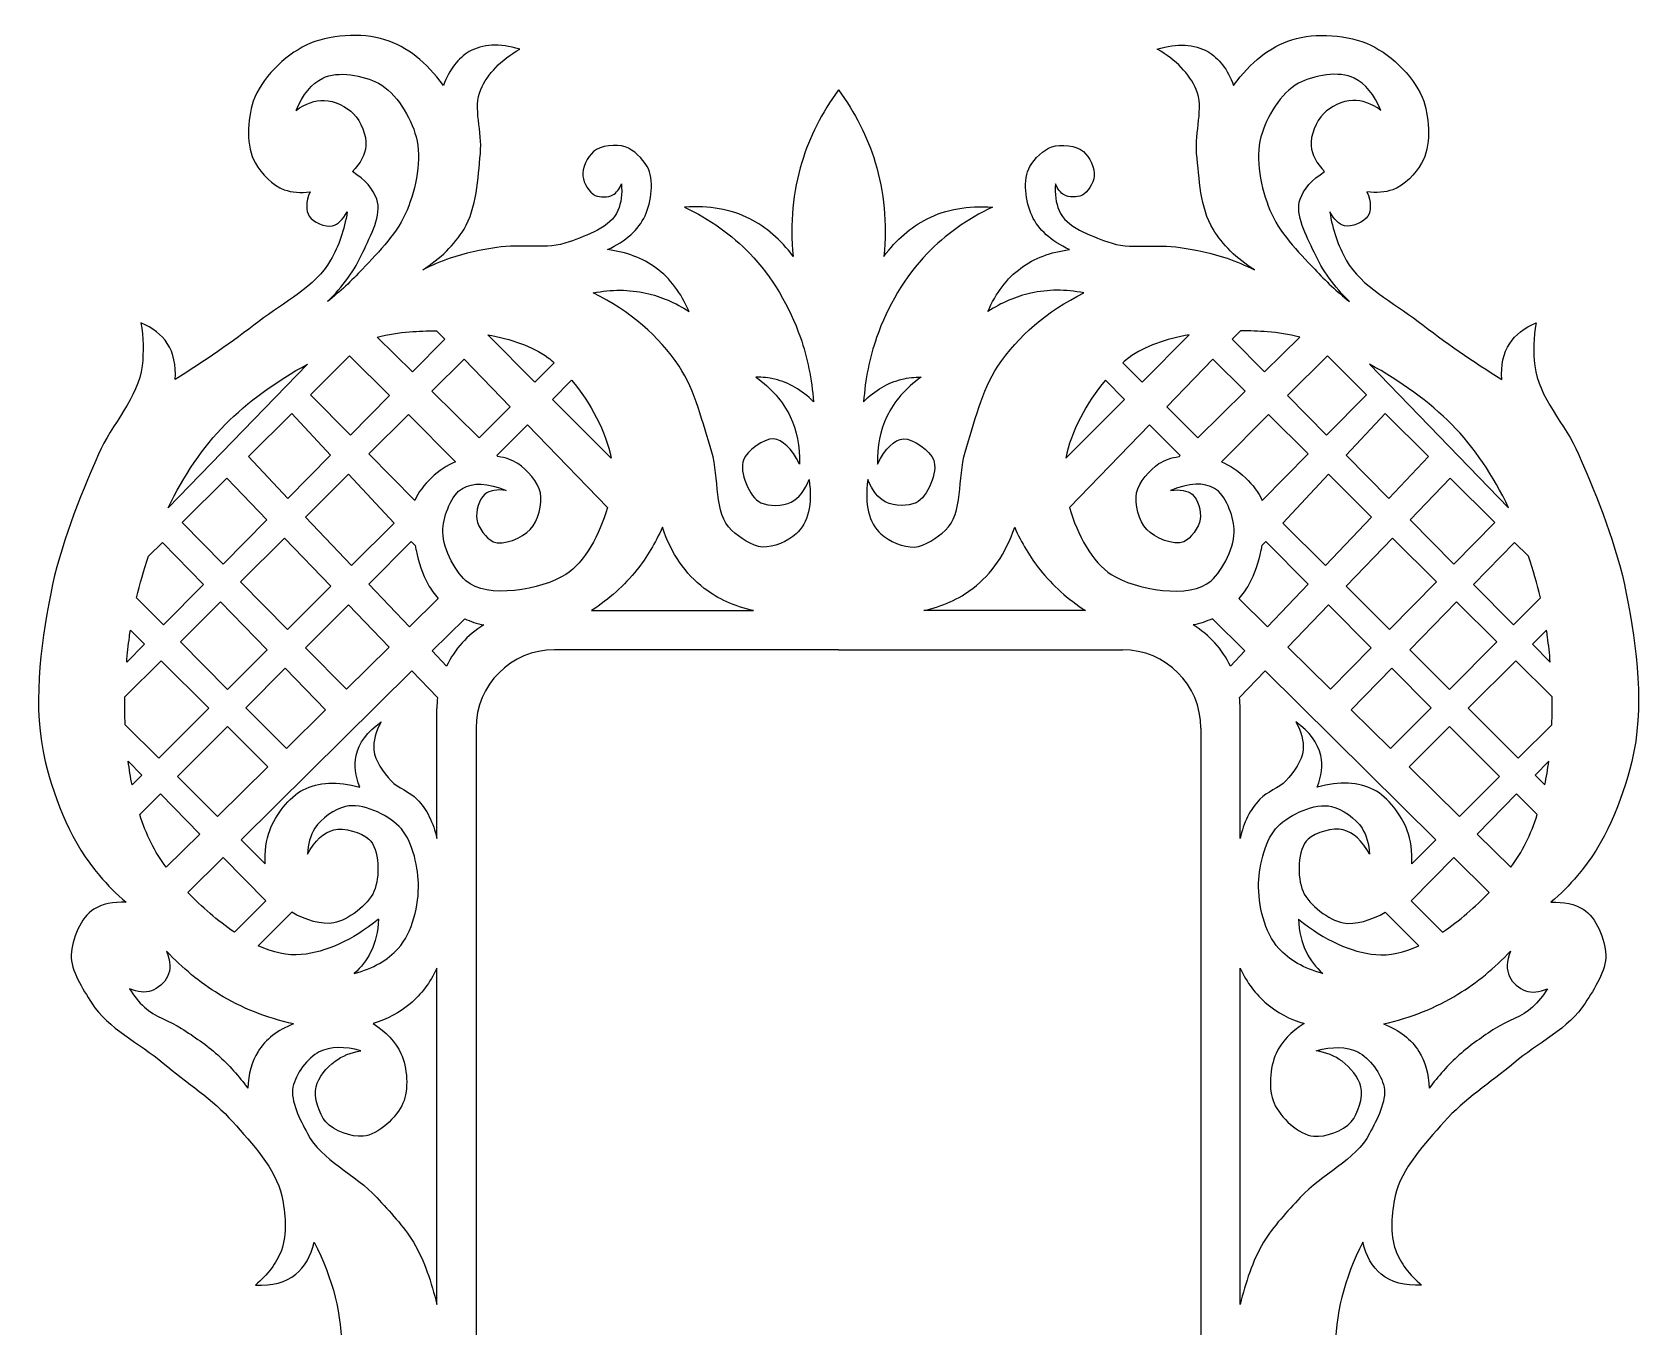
# Model space of a CAD drawing. Header units: millimetres. Extents: x -113 to 268, y -103 to 139.
# Drawn here: x 103.2 to 267.9, y 0.2 to 132.4 of the extents above; entities that cross this region are included whole.
import ezdxf

# ---------------------------------------------------------------- set-up
doc = ezdxf.new("R2010")
doc.units = ezdxf.units.MM
doc.linetypes.add('K5LT32769', pattern=[0])

msp = doc.modelspace()

# ---------------------------------------------------------------- linework, layer by layer
at = {"color": 30, "linetype": 'K5LT32769', "true_color": 0xff8000}
for p, q in [((142.07, 97.67), (138.46, 101.24)), ((142.07, 97.67), (145.36, 101.01)), ((145.36, 101.01), (144.51, 101.88)), ((154.56, 96.64), (149.74, 101.46)), ((216.54, 96.64), (221.37, 101.46)), ((225.75, 101.01), (226.59, 101.88)), ((229.04, 97.67), (225.75, 101.01)), ((229.04, 97.67), (232.64, 101.24)), ((131.65, 95.35), (135.64, 99.32)), ((139.7, 95.26), (135.64, 99.32)), ((144.04, 95.71), (147.32, 98.97)), ((152.03, 94.1), (147.32, 98.97)), ((219.08, 94.1), (223.78, 98.97)), ((227.06, 95.71), (223.78, 98.97)), ((231.41, 95.26), (235.47, 99.32)), ((239.45, 95.35), (235.47, 99.32)), ((117.13, 83.81), (131.35, 98.46)), ((154.56, 96.64), (156.54, 98.61)), ((216.54, 96.64), (214.57, 98.61)), ((253.97, 83.81), (239.76, 98.46)), ((148.86, 90.93), (144.04, 95.71)), ((156.35, 94.85), (158.31, 96.82)), ((214.75, 94.85), (212.8, 96.82)), ((222.25, 90.93), (227.06, 95.71)), ((135.72, 91.22), (131.65, 95.35)), ((135.72, 91.22), (139.7, 95.26)), ((148.86, 90.93), (152.03, 94.1)), ((162.34, 88.86), (156.35, 94.85)), ((208.76, 88.86), (214.75, 94.85)), ((222.25, 90.93), (219.08, 94.1)), ((235.39, 91.22), (231.41, 95.26)), ((235.39, 91.22), (239.45, 95.35)), ((125.31, 89.03), (129.73, 93.43)), ((133.7, 89.17), (129.73, 93.43)), ((137.61, 89.3), (141.64, 93.32)), ((146.44, 88.51), (141.64, 93.32)), ((150.67, 89.14), (153.79, 92.28)), ((161.96, 83.82), (153.79, 92.28)), ((209.14, 83.82), (217.31, 92.28)), ((220.43, 89.14), (217.31, 92.28)), ((224.66, 88.51), (229.47, 93.32)), ((233.49, 89.3), (229.47, 93.32)), ((237.4, 89.17), (241.38, 93.43)), ((245.79, 89.03), (241.38, 93.43)), ((129.35, 84.76), (125.31, 89.03)), ((129.35, 84.76), (133.7, 89.17)), ((142.3, 84.55), (137.61, 89.3)), ((150.78, 89.03), (150.67, 89.14)), ((220.32, 89.03), (220.43, 89.14)), ((228.8, 84.55), (233.49, 89.3)), ((241.75, 84.76), (237.4, 89.17)), ((241.75, 84.76), (245.79, 89.03)), ((118.55, 82.29), (123.1, 86.82)), ((127.19, 82.56), (123.1, 86.82)), ((131.14, 82.86), (135.52, 87.23)), ((140.18, 82.25), (135.52, 87.23)), ((230.93, 82.25), (235.58, 87.23)), ((239.97, 82.86), (235.58, 87.23)), ((243.91, 82.56), (248.01, 86.82)), ((252.56, 82.29), (248.01, 86.82)), ((122.74, 78.04), (127.19, 82.56)), ((135.83, 77.9), (131.14, 82.86)), ((235.28, 77.9), (239.97, 82.86)), ((248.37, 78.04), (243.91, 82.56)), ((122.74, 78.04), (118.55, 82.29)), ((124.51, 76.25), (128.98, 80.71)), ((133.71, 75.79), (128.98, 80.71)), ((135.83, 77.9), (140.18, 82.25)), ((235.28, 77.9), (230.93, 82.25)), ((237.39, 75.79), (242.13, 80.71)), ((246.6, 76.25), (242.13, 80.71)), ((248.37, 78.04), (252.56, 82.29)), ((115.12, 78.87), (116.53, 80.27)), ((120.71, 75.98), (116.53, 80.27)), ((137.61, 76.01), (141.94, 80.36)), ((142.33, 79.95), (141.94, 80.36)), ((228.78, 79.95), (229.17, 80.36)), ((233.49, 76.01), (229.17, 80.36)), ((250.39, 75.98), (254.58, 80.27)), ((255.99, 78.87), (254.58, 80.27)), ((116.65, 71.85), (120.71, 75.98)), ((129.31, 71.38), (124.51, 76.25)), ((129.31, 71.38), (133.71, 75.79)), ((141.74, 71.64), (137.61, 76.01)), ((229.36, 71.64), (233.49, 76.01)), ((241.8, 71.38), (237.39, 75.79)), ((241.8, 71.38), (246.6, 76.25)), ((254.46, 71.85), (250.39, 75.98)), ((116.65, 71.85), (113.9, 74.62)), ((118.36, 70.13), (122.45, 74.2)), ((127.23, 69.3), (122.45, 74.2)), ((141.74, 71.64), (144.68, 74.54)), ((229.36, 71.64), (226.43, 74.54)), ((243.88, 69.3), (248.66, 74.2)), ((252.75, 70.13), (248.66, 74.2)), ((254.46, 71.85), (257.21, 74.62)), ((131.15, 69.51), (135.52, 73.91)), ((139.67, 69.59), (135.52, 73.91)), ((144.06, 69.19), (147.39, 72.48)), ((160.34, 73.31), (176.86, 73.31)), ((210.77, 73.31), (194.25, 73.31)), ((227.05, 69.19), (223.72, 72.48)), ((231.43, 69.59), (235.59, 73.91)), ((239.95, 69.51), (235.59, 73.91)), ((114.7, 69.88), (113.26, 71.31)), ((256.41, 69.88), (257.85, 71.31)), ((112.88, 68.03), (114.7, 69.88)), ((123.19, 65.27), (118.36, 70.13)), ((123.19, 65.27), (127.23, 69.3)), ((135.32, 65.29), (131.15, 69.51)), ((135.32, 65.29), (139.67, 69.59)), ((145.53, 67.63), (144.06, 69.19)), ((185.55, 69.31), (156.55, 69.31)), ((185.55, 69.31), (214.55, 69.31)), ((225.57, 67.63), (227.05, 69.19)), ((235.78, 65.29), (231.43, 69.59)), ((235.78, 65.29), (239.95, 69.51)), ((247.92, 65.27), (243.88, 69.3)), ((247.92, 65.27), (252.75, 70.13)), ((258.22, 68.03), (256.41, 69.88)), ((112.7, 64.5), (116.4, 68.19)), ((121.27, 63.35), (116.4, 68.19)), ((249.83, 63.35), (254.71, 68.19)), ((258.4, 64.5), (254.71, 68.19)), ((124.56, 49.9), (142.01, 67.16)), ((125.06, 63.39), (129.07, 67.42)), ((133.19, 63.19), (129.07, 67.42)), ((144.62, 64.45), (142.01, 67.16)), ((226.49, 64.45), (229.1, 67.16)), ((246.55, 49.9), (229.1, 67.16)), ((237.91, 63.19), (242.04, 67.42)), ((246.05, 63.39), (242.04, 67.42)), ((116.17, 58.24), (121.27, 63.35)), ((129.19, 59.23), (125.06, 63.39)), ((129.19, 59.23), (133.19, 63.19)), ((144.55, 50.04), (144.55, 63.31)), ((226.55, 50.04), (226.55, 63.31)), ((241.92, 59.23), (237.91, 63.19)), ((241.92, 59.23), (246.05, 63.39)), ((254.94, 58.24), (249.83, 63.35)), ((116.17, 58.24), (112.73, 61.66)), ((118.07, 56.36), (123.16, 61.47)), ((127.3, 57.36), (123.16, 61.47)), ((148.55, 61.31), (148.55, -34.69)), ((222.55, 61.31), (222.55, -34.69)), ((243.81, 57.36), (247.95, 61.47)), ((253.04, 56.36), (247.95, 61.47)), ((254.94, 58.24), (258.38, 61.66)), ((114.44, 56.51), (113.04, 57.93)), ((256.67, 56.51), (258.07, 57.93)), ((113.43, 55.51), (114.44, 56.51)), ((122.16, 52.29), (118.07, 56.36)), ((122.16, 52.29), (127.3, 57.36)), ((248.94, 52.29), (243.81, 57.36)), ((248.94, 52.29), (253.04, 56.36)), ((257.67, 55.51), (256.67, 56.51)), ((114.21, 52.48), (116.32, 54.6)), ((120.35, 50.5), (116.32, 54.6)), ((250.75, 50.5), (254.79, 54.6)), ((256.89, 52.48), (254.79, 54.6)), ((116.92, 47.11), (120.35, 50.5)), ((127.03, 47.46), (124.56, 49.9)), ((244.08, 47.46), (246.55, 49.9)), ((254.19, 47.11), (250.75, 50.5)), ((119.14, 44.54), (122.73, 48.09)), ((127.08, 43.67), (122.73, 48.09)), ((244.03, 43.67), (248.38, 48.09)), ((251.97, 44.54), (248.38, 48.09)), ((123.88, 40.48), (127.08, 43.67)), ((247.22, 40.48), (244.03, 43.67)), ((126.32, 39.1), (129.74, 42.52)), ((244.79, 39.1), (241.36, 42.52)), ((144.55, 2.48), (144.55, 36.8)), ((226.55, 2.48), (226.55, 36.8))]:
    msp.add_line(p, q, dxfattribs=at)
for centre, radius, start, end in [((154.55, 63.31), 10, 121.461, 154.4282), ((216.55, 63.31), 10, 25.5718, 58.539), ((156.55, 61.31), 8, 90, 180), ((214.55, 61.31), 8, 0, 90), ((154.55, 63.31), 10, 173.4339, 180), ((216.55, 63.31), 10, 0, 6.5661)]:
    msp.add_arc(centre, radius, start, end, dxfattribs=at)
for points, knots in [([(145.22, 126.93), (143.49, 129.32), (141.5, 130.87), (139.25, 131.59), (136.86, 132.35), (133.47, 132.11), (131.21, 131.03), (129.01, 129.97), (126.57, 127.6), (125.81, 125.3), (125.21, 123.45), (125.04, 120.67), (126.02, 118.98), (126.64, 117.91), (127.77, 116.7), (128.96, 116.28), (129.75, 116), (130.63, 115.93), (131.6, 116.07)], [0, 0, 0, 0, 1, 1, 1, 2, 2, 2, 3, 3, 3, 4, 4, 4, 5, 5, 5, 6, 6, 6, 6]), ([(225.89, 126.93), (227.62, 129.32), (229.61, 130.87), (231.85, 131.59), (234.24, 132.35), (237.64, 132.11), (239.89, 131.03), (242.1, 129.97), (244.54, 127.6), (245.3, 125.3), (245.9, 123.45), (246.07, 120.67), (245.09, 118.98), (244.47, 117.91), (243.34, 116.7), (242.15, 116.28), (241.36, 116), (240.48, 115.93), (239.51, 116.07)], [0, 0, 0, 0, 1, 1, 1, 2, 2, 2, 3, 3, 3, 4, 4, 4, 5, 5, 5, 6, 6, 6, 6]), ([(143.1, 108.09), (144.93, 109.25), (146.33, 110.64), (147.32, 112.26), (148.63, 114.42), (148.73, 117.38), (148.99, 119.99), (149.21, 122.14), (148.22, 124.66), (149.03, 126.5), (149.74, 128.13), (151.07, 129.51), (153.01, 130.63)], [0, 0, 0, 0, 1, 1, 1, 2, 2, 2, 3, 3, 3, 4, 4, 4, 4]), ([(153.01, 130.63), (150.93, 131.24), (149.21, 131.15), (147.86, 130.37), (146.72, 129.72), (145.84, 128.57), (145.22, 126.93)], [0, 0, 0, 0, 1, 1, 1, 2, 2, 2, 2]), ([(218.09, 130.63), (220.18, 131.24), (221.89, 131.15), (223.25, 130.37), (224.39, 129.72), (225.27, 128.57), (225.89, 126.93)], [0, 0, 0, 0, 1, 1, 1, 2, 2, 2, 2]), ([(228.01, 108.09), (226.18, 109.25), (224.77, 110.64), (223.79, 112.26), (222.48, 114.42), (222.38, 117.38), (222.12, 119.99), (221.9, 122.14), (222.89, 124.66), (222.08, 126.5), (221.37, 128.13), (220.04, 129.51), (218.09, 130.63)], [0, 0, 0, 0, 1, 1, 1, 2, 2, 2, 3, 3, 3, 4, 4, 4, 4]), ([(130.17, 124.38), (130.87, 126), (131.78, 127.1), (132.9, 127.67), (134.41, 128.44), (137.07, 127.96), (138.6, 127.14), (140.38, 126.19), (141.88, 123.68), (142.43, 121.68), (143.05, 119.42), (142.42, 116.45), (141.51, 114.2), (140.6, 111.94), (138.67, 109.98), (136.94, 108.15), (135.84, 106.97), (134.65, 105.88), (133.38, 104.85)], [0, 0, 0, 0, 1, 1, 1, 2, 2, 2, 3, 3, 3, 4, 4, 4, 5, 5, 5, 6, 6, 6, 6]), ([(240.93, 124.38), (240.24, 126), (239.33, 127.1), (238.2, 127.67), (236.69, 128.44), (234.03, 127.96), (232.51, 127.14), (230.73, 126.19), (229.23, 123.68), (228.68, 121.68), (228.06, 119.42), (228.69, 116.45), (229.6, 114.2), (230.51, 111.94), (232.44, 109.98), (234.17, 108.15), (235.27, 106.97), (236.46, 105.88), (237.73, 104.85)], [0, 0, 0, 0, 1, 1, 1, 2, 2, 2, 3, 3, 3, 4, 4, 4, 5, 5, 5, 6, 6, 6, 6]), ([(130.17, 124.38), (131.15, 125.08), (132.11, 125.42), (133.05, 125.39), (134.07, 125.36), (135.34, 124.75), (136.05, 124.02), (136.8, 123.25), (137.39, 121.82), (137.3, 120.76), (137.21, 119.86), (136.76, 118.98), (135.93, 118.12)], [0, 0, 0, 0, 1, 1, 1, 2, 2, 2, 3, 3, 3, 4, 4, 4, 4]), ([(185.55, 126.46), (183.84, 124.13), (182.6, 121.67), (181.81, 119.07), (180.89, 116.05), (180.59, 112.85), (180.92, 109.47)], [0, 0, 0, 0, 1, 1, 1, 2, 2, 2, 2]), ([(185.55, 126.46), (187.26, 124.13), (188.51, 121.67), (189.3, 119.07), (190.22, 116.05), (190.51, 112.85), (190.19, 109.47)], [0, 0, 0, 0, 1, 1, 1, 2, 2, 2, 2]), ([(240.93, 124.38), (239.96, 125.08), (239, 125.42), (238.06, 125.39), (237.04, 125.36), (235.76, 124.75), (235.06, 124.02), (234.31, 123.25), (233.71, 121.82), (233.81, 120.76), (233.89, 119.86), (234.35, 118.98), (235.18, 118.12)], [0, 0, 0, 0, 1, 1, 1, 2, 2, 2, 3, 3, 3, 4, 4, 4, 4]), ([(161.97, 110.16), (163.86, 111.03), (165.13, 112.18), (165.8, 113.61), (166.45, 115.02), (166.77, 117.33), (166.01, 118.66), (165.56, 119.44), (164.64, 120.37), (163.78, 120.65), (162.84, 120.95), (161.28, 120.79), (160.55, 120.17), (159.93, 119.65), (159.35, 118.45), (159.45, 117.65), (159.54, 116.97), (160.1, 115.96), (160.72, 115.69), (161.2, 115.49), (162.04, 115.48), (162.5, 115.75), (162.88, 115.96), (163.18, 116.34), (163.39, 116.88)], [0, 0, 0, 0, 1, 1, 1, 2, 2, 2, 3, 3, 3, 4, 4, 4, 5, 5, 5, 6, 6, 6, 7, 7, 7, 8, 8, 8, 8]), ([(209.14, 110.16), (207.25, 111.03), (205.98, 112.18), (205.31, 113.61), (204.65, 115.02), (204.34, 117.33), (205.1, 118.66), (205.55, 119.44), (206.47, 120.37), (207.33, 120.65), (208.27, 120.95), (209.83, 120.79), (210.56, 120.17), (211.17, 119.65), (211.76, 118.45), (211.66, 117.65), (211.57, 116.97), (211.01, 115.96), (210.38, 115.69), (209.91, 115.49), (209.07, 115.48), (208.6, 115.75), (208.22, 115.96), (207.93, 116.34), (207.71, 116.88)], [0, 0, 0, 0, 1, 1, 1, 2, 2, 2, 3, 3, 3, 4, 4, 4, 5, 5, 5, 6, 6, 6, 7, 7, 7, 8, 8, 8, 8]), ([(133.38, 104.85), (134.94, 106.37), (136.15, 108.05), (137, 109.9), (137.76, 111.56), (138.97, 113.74), (138.42, 115.3), (138.06, 116.35), (137.22, 117.29), (135.93, 118.12)], [0, 0, 0, 0, 1, 1, 1, 2, 2, 2, 3, 3, 3, 3]), ([(237.73, 104.85), (236.16, 106.37), (234.96, 108.05), (234.11, 109.9), (233.34, 111.56), (232.14, 113.74), (232.68, 115.3), (233.05, 116.35), (233.88, 117.29), (235.18, 118.12)], [0, 0, 0, 0, 1, 1, 1, 2, 2, 2, 3, 3, 3, 3]), ([(131.6, 116.07), (131.17, 114.99), (131.15, 114.15), (131.51, 113.58), (131.88, 112.98), (133.18, 112.42), (133.88, 112.6), (134.45, 112.74), (134.95, 113.22), (135.4, 114.02)], [0, 0, 0, 0, 1, 1, 1, 2, 2, 2, 3, 3, 3, 3]), ([(163.39, 116.88), (163.48, 115.84), (163.36, 114.93), (163.04, 114.15), (162.34, 112.47), (159.85, 111.6), (158.05, 110.94), (155.8, 110.12), (153.09, 110.79), (150.66, 110.38), (149.06, 110.11), (147.42, 109.82), (145.89, 109.28), (144.94, 108.95), (144.01, 108.55), (143.1, 108.09)], [0, 0, 0, 0, 1, 1, 1, 2, 2, 2, 3, 3, 3, 4, 4, 4, 5, 5, 5, 5]), ([(207.71, 116.88), (207.62, 115.84), (207.74, 114.93), (208.07, 114.15), (208.77, 112.47), (211.25, 111.6), (213.05, 110.94), (215.3, 110.12), (218.01, 110.79), (220.44, 110.38), (222.05, 110.11), (223.68, 109.82), (225.22, 109.28), (226.17, 108.95), (227.1, 108.55), (228.01, 108.09)], [0, 0, 0, 0, 1, 1, 1, 2, 2, 2, 3, 3, 3, 4, 4, 4, 5, 5, 5, 5]), ([(239.51, 116.07), (239.93, 114.99), (239.96, 114.15), (239.6, 113.58), (239.22, 112.98), (237.92, 112.42), (237.22, 112.6), (236.66, 112.74), (236.15, 113.22), (235.71, 114.02)], [0, 0, 0, 0, 1, 1, 1, 2, 2, 2, 3, 3, 3, 3]), ([(135.4, 114.02), (135.1, 112.19), (134.54, 110.53), (133.7, 109.07), (132.17, 106.37), (128.91, 104.79), (126.38, 102.83), (123.63, 100.72), (120.78, 98.74), (117.83, 96.9)], [0, 0, 0, 0, 1, 1, 1, 2, 2, 2, 3, 3, 3, 3]), ([(180.92, 109.47), (179.65, 111.19), (178.17, 112.47), (176.49, 113.31), (174.55, 114.29), (172.33, 114.68), (169.84, 114.5)], [0, 0, 0, 0, 1, 1, 1, 2, 2, 2, 2]), ([(169.84, 114.5), (172.42, 113.26), (174.64, 111.68), (176.49, 109.77), (178.76, 107.42), (180.57, 104.31), (181.66, 101.2), (182.39, 99.12), (182.83, 96.93), (182.99, 94.63)], [0, 0, 0, 0, 1, 1, 1, 2, 2, 2, 3, 3, 3, 3]), ([(201.26, 114.5), (198.68, 113.26), (196.47, 111.68), (194.62, 109.77), (192.35, 107.42), (190.54, 104.31), (189.45, 101.2), (188.72, 99.12), (188.28, 96.93), (188.12, 94.63)], [0, 0, 0, 0, 1, 1, 1, 2, 2, 2, 3, 3, 3, 3]), ([(190.19, 109.47), (191.46, 111.19), (192.93, 112.47), (194.62, 113.31), (196.56, 114.29), (198.77, 114.68), (201.26, 114.5)], [0, 0, 0, 0, 1, 1, 1, 2, 2, 2, 2]), ([(235.71, 114.02), (236, 112.19), (236.57, 110.53), (237.4, 109.07), (238.93, 106.37), (242.2, 104.79), (244.73, 102.83), (247.47, 100.72), (250.32, 98.74), (253.28, 96.9)], [0, 0, 0, 0, 1, 1, 1, 2, 2, 2, 3, 3, 3, 3]), ([(170.3, 103.84), (169.49, 105.74), (168.37, 107.22), (166.93, 108.28), (165.56, 109.29), (163.91, 109.92), (161.97, 110.16)], [0, 0, 0, 0, 1, 1, 1, 2, 2, 2, 2]), ([(200.8, 103.84), (201.61, 105.74), (202.74, 107.22), (204.18, 108.28), (205.55, 109.29), (207.2, 109.92), (209.14, 110.16)], [0, 0, 0, 0, 1, 1, 1, 2, 2, 2, 2]), ([(160.51, 105.75), (162.38, 106.11), (164.18, 106.1), (165.9, 105.72), (167.43, 105.38), (168.9, 104.75), (170.3, 103.84)], [0, 0, 0, 0, 1, 1, 1, 2, 2, 2, 2]), ([(182.55, 86.68), (182.92, 84.13), (182.47, 82.28), (181.22, 81.14), (180.41, 80.4), (178.9, 79.73), (177.79, 79.8), (176.71, 79.88), (175.48, 80.76), (174.66, 81.5), (172.76, 83.22), (173.43, 86.87), (172.61, 89.5), (171.67, 92.48), (170.95, 95.74), (169.27, 98.26), (167.21, 101.37), (164.29, 103.86), (160.51, 105.75)], [0, 0, 0, 0, 1, 1, 1, 2, 2, 2, 3, 3, 3, 4, 4, 4, 5, 5, 5, 6, 6, 6, 6]), ([(188.55, 86.68), (188.19, 84.13), (188.64, 82.28), (189.89, 81.14), (190.69, 80.4), (192.21, 79.73), (193.32, 79.8), (194.39, 79.88), (195.63, 80.76), (196.45, 81.5), (198.35, 83.22), (197.68, 86.87), (198.5, 89.5), (199.43, 92.48), (200.15, 95.74), (201.83, 98.26), (203.9, 101.37), (206.82, 103.86), (210.6, 105.75)], [0, 0, 0, 0, 1, 1, 1, 2, 2, 2, 3, 3, 3, 4, 4, 4, 5, 5, 5, 6, 6, 6, 6]), ([(210.6, 105.75), (208.73, 106.11), (206.93, 106.1), (205.2, 105.72), (203.68, 105.38), (202.21, 104.75), (200.8, 103.84)], [0, 0, 0, 0, 1, 1, 1, 2, 2, 2, 2]), ([(114.33, 102.69), (114.58, 101.18), (114.63, 99.72), (114.46, 98.3), (114.08, 95.05), (111.33, 92.35), (110, 89.27), (108.02, 84.69), (106.07, 79.93), (105.13, 75.07), (104.05, 69.51), (103.24, 63.3), (104.57, 57.89), (105.56, 53.83), (107.34, 49.48), (110.1, 46.25), (110.93, 45.29), (111.83, 44.38), (112.82, 43.53)], [0, 0, 0, 0, 1, 1, 1, 2, 2, 2, 3, 3, 3, 4, 4, 4, 5, 5, 5, 6, 6, 6, 6]), ([(117.83, 96.9), (117.94, 98.36), (117.67, 99.59), (117.03, 100.58), (116.44, 101.48), (115.54, 102.18), (114.33, 102.69)], [0, 0, 0, 0, 1, 1, 1, 2, 2, 2, 2]), ([(253.28, 96.9), (253.17, 98.36), (253.43, 99.59), (254.08, 100.58), (254.67, 101.48), (255.57, 102.18), (256.78, 102.69)], [0, 0, 0, 0, 1, 1, 1, 2, 2, 2, 2]), ([(256.78, 102.69), (256.52, 101.18), (256.48, 99.72), (256.64, 98.3), (257.02, 95.05), (259.78, 92.35), (261.11, 89.27), (263.09, 84.69), (265.03, 79.93), (265.98, 75.07), (267.06, 69.51), (267.87, 63.3), (266.54, 57.89), (265.55, 53.83), (263.77, 49.48), (261, 46.25), (260.18, 45.29), (259.27, 44.38), (258.29, 43.53)], [0, 0, 0, 0, 1, 1, 1, 2, 2, 2, 3, 3, 3, 4, 4, 4, 5, 5, 5, 6, 6, 6, 6]), ([(138.46, 101.24), (139.58, 101.51), (140.68, 101.69), (141.77, 101.77), (142.63, 101.84), (143.56, 101.88), (144.51, 101.88)], [0, 0, 0, 0, 1, 1, 1, 2, 2, 2, 2]), ([(149.74, 101.46), (152.08, 101.06), (154.28, 100.32), (155.91, 99.12), (156.12, 98.96), (156.33, 98.79), (156.54, 98.61)], [0, 0, 0, 0, 1, 1, 1, 2, 2, 2, 2]), ([(221.37, 101.46), (219.02, 101.06), (216.82, 100.32), (215.2, 99.12), (214.99, 98.96), (214.78, 98.79), (214.57, 98.61)], [0, 0, 0, 0, 1, 1, 1, 2, 2, 2, 2]), ([(232.64, 101.24), (231.53, 101.51), (230.42, 101.69), (229.34, 101.77), (228.47, 101.84), (227.55, 101.88), (226.59, 101.88)], [0, 0, 0, 0, 1, 1, 1, 2, 2, 2, 2]), ([(117.13, 83.81), (118.69, 87.05), (120.65, 90.02), (122.95, 92.31), (125.22, 94.59), (128.16, 96.77), (131.35, 98.46)], [0, 0, 0, 0, 1, 1, 1, 2, 2, 2, 2]), ([(182.99, 94.63), (181.82, 95.82), (180.51, 96.59), (179.07, 96.93), (178.44, 97.08), (177.79, 97.15), (177.12, 97.14)], [0, 0, 0, 0, 1, 1, 1, 2, 2, 2, 2]), ([(177.12, 97.14), (178.7, 96.01), (179.87, 94.68), (180.61, 93.14), (181.3, 91.69), (181.62, 90.07), (181.58, 88.27)], [0, 0, 0, 0, 1, 1, 1, 2, 2, 2, 2]), ([(188.12, 94.63), (189.29, 95.82), (190.59, 96.59), (192.04, 96.93), (192.66, 97.08), (193.31, 97.15), (193.99, 97.14)], [0, 0, 0, 0, 1, 1, 1, 2, 2, 2, 2]), ([(193.99, 97.14), (192.4, 96.01), (191.24, 94.68), (190.5, 93.14), (189.81, 91.69), (189.48, 90.07), (189.53, 88.27)], [0, 0, 0, 0, 1, 1, 1, 2, 2, 2, 2]), ([(253.97, 83.81), (252.41, 87.05), (250.46, 90.02), (248.16, 92.31), (245.88, 94.59), (242.94, 96.77), (239.76, 98.46)], [0, 0, 0, 0, 1, 1, 1, 2, 2, 2, 2]), ([(181.58, 88.27), (180.75, 89.9), (179.86, 90.75), (178.91, 90.83), (177.95, 90.91), (176.2, 89.59), (175.84, 88.68), (175.39, 87.53), (176.45, 84.88), (177.63, 84.32), (178.41, 83.95), (179.88, 83.95), (180.71, 84.37), (181.51, 84.77), (182.12, 85.54), (182.55, 86.68)], [0, 0, 0, 0, 1, 1, 1, 2, 2, 2, 3, 3, 3, 4, 4, 4, 5, 5, 5, 5]), ([(189.53, 88.27), (190.36, 89.9), (191.24, 90.75), (192.19, 90.83), (193.16, 90.91), (194.91, 89.59), (195.27, 88.68), (195.72, 87.53), (194.66, 84.88), (193.47, 84.32), (192.7, 83.95), (191.23, 83.95), (190.4, 84.37), (189.6, 84.77), (188.99, 85.54), (188.55, 86.68)], [0, 0, 0, 0, 1, 1, 1, 2, 2, 2, 3, 3, 3, 4, 4, 4, 5, 5, 5, 5]), ([(151.64, 85.58), (150.68, 85.71), (149.95, 85.58), (149.45, 85.19), (148.84, 84.71), (148.51, 83.42), (148.63, 82.63), (148.75, 81.8), (149.61, 80.66), (150.31, 80.34), (151.29, 79.89), (153.29, 80.74), (154.09, 81.6), (154.87, 82.43), (155.35, 84.21), (155.12, 85.34), (154.89, 86.44), (153.78, 87.67), (152.83, 88.31), (152.28, 88.69), (151.56, 88.92), (150.78, 89.03)], [0, 0, 0, 0, 1, 1, 1, 2, 2, 2, 3, 3, 3, 4, 4, 4, 5, 5, 5, 6, 6, 6, 7, 7, 7, 7]), ([(219.46, 85.58), (220.42, 85.71), (221.15, 85.58), (221.66, 85.19), (222.26, 84.71), (222.6, 83.42), (222.48, 82.63), (222.36, 81.8), (221.5, 80.66), (220.8, 80.34), (219.81, 79.89), (217.82, 80.74), (217.02, 81.6), (216.24, 82.43), (215.76, 84.21), (215.99, 85.34), (216.21, 86.44), (217.33, 87.67), (218.27, 88.31), (218.83, 88.69), (219.55, 88.92), (220.32, 89.03)], [0, 0, 0, 0, 1, 1, 1, 2, 2, 2, 3, 3, 3, 4, 4, 4, 5, 5, 5, 6, 6, 6, 7, 7, 7, 7]), ([(161.96, 83.82), (161.18, 81.08), (159.62, 78.22), (157.72, 77), (155.24, 75.41), (149.62, 74.45), (147.51, 76.36), (146.31, 77.45), (145.04, 79.91), (145.16, 81.66), (145.26, 83.05), (146.06, 85.15), (147.16, 85.79), (148.23, 86.42), (149.73, 86.35), (151.64, 85.58)], [0, 0, 0, 0, 1, 1, 1, 2, 2, 2, 3, 3, 3, 4, 4, 4, 5, 5, 5, 5]), ([(209.14, 83.82), (209.93, 81.08), (211.49, 78.22), (213.39, 77), (215.87, 75.41), (221.49, 74.45), (223.6, 76.36), (224.8, 77.45), (226.07, 79.91), (225.94, 81.66), (225.85, 83.05), (225.05, 85.15), (223.95, 85.79), (222.87, 86.42), (221.38, 86.35), (219.46, 85.58)], [0, 0, 0, 0, 1, 1, 1, 2, 2, 2, 3, 3, 3, 4, 4, 4, 5, 5, 5, 5]), ([(167.57, 81.81), (166.87, 80.22), (166.01, 78.77), (164.97, 77.47), (163.69, 75.86), (162.14, 74.48), (160.34, 73.31)], [0, 0, 0, 0, 1, 1, 1, 2, 2, 2, 2]), ([(176.86, 73.31), (174.92, 73.75), (173.25, 74.5), (171.84, 75.58), (169.91, 77.06), (168.49, 79.13), (167.57, 81.81)], [0, 0, 0, 0, 1, 1, 1, 2, 2, 2, 2]), ([(194.25, 73.31), (196.19, 73.75), (197.86, 74.5), (199.27, 75.58), (201.2, 77.06), (202.62, 79.13), (203.54, 81.81)], [0, 0, 0, 0, 1, 1, 1, 2, 2, 2, 2]), ([(203.54, 81.81), (204.23, 80.22), (205.1, 78.77), (206.14, 77.47), (207.42, 75.86), (208.96, 74.48), (210.77, 73.31)], [0, 0, 0, 0, 1, 1, 1, 2, 2, 2, 2]), ([(142.33, 79.95), (142.36, 79.78), (142.39, 79.62), (142.43, 79.47), (142.69, 78.27), (143.05, 77.01), (143.66, 75.97), (143.95, 75.48), (144.3, 74.99), (144.68, 74.54)], [0, 0, 0, 0, 1, 1, 1, 2, 2, 2, 3, 3, 3, 3]), ([(228.78, 79.95), (228.75, 79.78), (228.71, 79.62), (228.68, 79.47), (228.42, 78.27), (228.06, 77.01), (227.44, 75.97), (227.15, 75.48), (226.81, 74.99), (226.43, 74.54)], [0, 0, 0, 0, 1, 1, 1, 2, 2, 2, 3, 3, 3, 3]), ([(112.88, 68.03), (112.96, 68.92), (113.05, 69.79), (113.16, 70.62), (113.19, 70.85), (113.23, 71.08), (113.26, 71.31)], [0, 0, 0, 0, 1, 1, 1, 2, 2, 2, 2]), ([(258.22, 68.03), (258.15, 68.92), (258.05, 69.79), (257.94, 70.62), (257.91, 70.85), (257.88, 71.08), (257.85, 71.31)], [0, 0, 0, 0, 1, 1, 1, 2, 2, 2, 2]), ([(136.67, 55.28), (136.23, 56.44), (136.11, 57.51), (136.32, 58.5), (136.59, 59.8), (137.44, 60.94), (138.86, 61.94)], [0, 0, 0, 0, 1, 1, 1, 2, 2, 2, 2]), ([(138.86, 61.94), (138.29, 60.95), (138.05, 60), (138.12, 59.09), (138.22, 57.97), (139.08, 56.79), (139.88, 55.93), (140.59, 55.16), (141.81, 54.83), (142.52, 54.07), (143.52, 53.01), (144.2, 51.66), (144.55, 50.04)], [0, 0, 0, 0, 1, 1, 1, 2, 2, 2, 3, 3, 3, 4, 4, 4, 4]), ([(232.24, 61.94), (232.81, 60.95), (233.06, 60), (232.99, 59.09), (232.89, 57.97), (232.03, 56.79), (231.23, 55.93), (230.52, 55.16), (229.3, 54.83), (228.58, 54.07), (227.58, 53.01), (226.91, 51.66), (226.55, 50.04)], [0, 0, 0, 0, 1, 1, 1, 2, 2, 2, 3, 3, 3, 4, 4, 4, 4]), ([(234.43, 55.28), (234.88, 56.44), (235, 57.51), (234.79, 58.5), (234.51, 59.8), (233.66, 60.94), (232.24, 61.94)], [0, 0, 0, 0, 1, 1, 1, 2, 2, 2, 2]), ([(127.03, 47.46), (126.97, 48.67), (127.13, 49.92), (127.49, 50.87), (128.07, 52.43), (129.45, 54.27), (130.91, 55.02), (132.47, 55.83), (134.39, 55.92), (136.67, 55.28)], [0, 0, 0, 0, 1, 1, 1, 2, 2, 2, 3, 3, 3, 3]), ([(244.08, 47.46), (244.14, 48.67), (243.97, 49.92), (243.62, 50.87), (243.04, 52.43), (241.65, 54.27), (240.2, 55.02), (238.64, 55.83), (236.72, 55.92), (234.43, 55.28)], [0, 0, 0, 0, 1, 1, 1, 2, 2, 2, 3, 3, 3, 3]), ([(136.12, 36.26), (138.04, 36.78), (139.53, 37.63), (140.61, 38.82), (142.06, 40.43), (142.74, 43.28), (142.66, 45.49), (142.59, 47.43), (141.99, 49.97), (140.69, 51.28), (139.46, 52.52), (136.9, 53.72), (135.22, 53.31), (134.12, 53.04), (132.74, 52.11), (132.1, 51.09), (131.64, 50.35), (131.38, 49.47), (131.33, 48.44)], [0, 0, 0, 0, 1, 1, 1, 2, 2, 2, 3, 3, 3, 4, 4, 4, 5, 5, 5, 6, 6, 6, 6]), ([(234.99, 36.26), (233.07, 36.78), (231.58, 37.63), (230.5, 38.82), (229.05, 40.43), (228.37, 43.28), (228.45, 45.49), (228.52, 47.43), (229.12, 49.97), (230.41, 51.28), (231.65, 52.52), (234.21, 53.72), (235.89, 53.31), (236.99, 53.04), (238.36, 52.11), (239, 51.09), (239.47, 50.35), (239.72, 49.47), (239.77, 48.44)], [0, 0, 0, 0, 1, 1, 1, 2, 2, 2, 3, 3, 3, 4, 4, 4, 5, 5, 5, 6, 6, 6, 6]), ([(131.33, 48.44), (132.09, 49.83), (132.99, 50.65), (134.03, 50.92), (135.08, 51.18), (136.86, 50.67), (137.61, 49.98), (138.71, 48.98), (138.76, 46.07), (138.13, 44.64), (137.51, 43.24), (135.5, 41.72), (134.03, 41.43), (132.82, 41.19), (131.1, 41.72), (129.74, 42.52)], [0, 0, 0, 0, 1, 1, 1, 2, 2, 2, 3, 3, 3, 4, 4, 4, 5, 5, 5, 5]), ([(239.77, 48.44), (239.02, 49.83), (238.12, 50.65), (237.08, 50.92), (236.03, 51.18), (234.25, 50.67), (233.49, 49.98), (232.4, 48.98), (232.35, 46.07), (232.98, 44.64), (233.59, 43.24), (235.61, 41.72), (237.08, 41.43), (238.29, 41.19), (240.01, 41.72), (241.36, 42.52)], [0, 0, 0, 0, 1, 1, 1, 2, 2, 2, 3, 3, 3, 4, 4, 4, 5, 5, 5, 5]), ([(112.82, 43.53), (111.49, 43.6), (110.39, 43.36), (109.53, 42.82), (108.2, 41.99), (107.27, 39.74), (107.22, 38.17), (107.16, 36.55), (108.38, 34.71), (109.31, 33.25), (110.99, 30.64), (114.18, 29.15), (116.62, 27.1), (118.98, 25.11), (121.68, 23.41), (123.71, 21.12), (125.7, 18.88), (128.09, 16.38), (128.71, 13.55), (129.09, 11.82), (129.29, 9.64), (128.67, 8), (128.17, 6.69), (127.29, 5.5), (126.02, 4.45)], [0, 0, 0, 0, 1, 1, 1, 2, 2, 2, 3, 3, 3, 4, 4, 4, 5, 5, 5, 6, 6, 6, 7, 7, 7, 8, 8, 8, 8]), ([(258.29, 43.53), (259.62, 43.6), (260.72, 43.36), (261.58, 42.82), (262.91, 41.99), (263.83, 39.74), (263.89, 38.17), (263.94, 36.55), (262.73, 34.71), (261.79, 33.25), (260.12, 30.64), (256.92, 29.15), (254.49, 27.1), (252.12, 25.11), (249.43, 23.41), (247.39, 21.12), (245.41, 18.88), (243.01, 16.38), (242.39, 13.55), (242.02, 11.82), (241.81, 9.64), (242.44, 8), (242.93, 6.69), (243.82, 5.5), (245.09, 4.45)], [0, 0, 0, 0, 1, 1, 1, 2, 2, 2, 3, 3, 3, 4, 4, 4, 5, 5, 5, 6, 6, 6, 7, 7, 7, 8, 8, 8, 8]), ([(138.58, 41.8), (135.89, 39.64), (133.26, 38.43), (130.71, 38.19), (129.3, 38.05), (127.81, 38.42), (126.32, 39.1)], [0, 0, 0, 0, 1, 1, 1, 2, 2, 2, 2]), ([(138.58, 41.8), (138.56, 40.57), (138.29, 39.45), (137.79, 38.44), (137.38, 37.64), (136.83, 36.91), (136.12, 36.26)], [0, 0, 0, 0, 1, 1, 1, 2, 2, 2, 2]), ([(232.53, 41.8), (235.22, 39.64), (237.84, 38.43), (240.4, 38.19), (241.81, 38.05), (243.3, 38.42), (244.79, 39.1)], [0, 0, 0, 0, 1, 1, 1, 2, 2, 2, 2]), ([(232.53, 41.8), (232.55, 40.57), (232.81, 39.45), (233.32, 38.44), (233.72, 37.64), (234.28, 36.91), (234.99, 36.26)], [0, 0, 0, 0, 1, 1, 1, 2, 2, 2, 2]), ([(116.96, 38.55), (117.36, 37.52), (117.39, 36.66), (117.05, 35.94), (116.76, 35.35), (116.05, 34.71), (115.42, 34.49), (114.77, 34.27), (114.01, 34.34), (113.16, 34.71)], [0, 0, 0, 0, 1, 1, 1, 2, 2, 2, 3, 3, 3, 3]), ([(129.91, 31.12), (127.14, 31.73), (124.61, 32.75), (122.3, 34.15), (120.36, 35.34), (118.58, 36.8), (116.96, 38.55)], [0, 0, 0, 0, 1, 1, 1, 2, 2, 2, 2]), ([(241.2, 31.12), (243.97, 31.73), (246.5, 32.75), (248.8, 34.15), (250.75, 35.34), (252.53, 36.8), (254.15, 38.55)], [0, 0, 0, 0, 1, 1, 1, 2, 2, 2, 2]), ([(254.15, 38.55), (253.75, 37.52), (253.72, 36.66), (254.06, 35.94), (254.34, 35.35), (255.05, 34.71), (255.68, 34.49), (256.34, 34.27), (257.1, 34.34), (257.95, 34.71)], [0, 0, 0, 0, 1, 1, 1, 2, 2, 2, 3, 3, 3, 3]), ([(144.55, 36.8), (143.87, 35.33), (142.96, 34.12), (141.83, 33.17), (140.76, 32.27), (139.49, 31.6), (138.03, 31.16)], [0, 0, 0, 0, 1, 1, 1, 2, 2, 2, 2]), ([(226.55, 36.8), (227.24, 35.33), (228.15, 34.12), (229.28, 33.17), (230.34, 32.27), (231.61, 31.6), (233.08, 31.16)], [0, 0, 0, 0, 1, 1, 1, 2, 2, 2, 2]), ([(113.16, 34.71), (113.6, 34), (114.11, 33.37), (114.7, 32.82), (115.74, 31.84), (117.27, 31.44), (118.49, 30.65), (119.77, 29.83), (121.05, 28.97), (122.17, 27.95), (123.31, 26.93), (124.34, 25.79), (125.26, 24.54)], [0, 0, 0, 0, 1, 1, 1, 2, 2, 2, 3, 3, 3, 4, 4, 4, 4]), ([(257.95, 34.71), (257.5, 34), (256.99, 33.37), (256.41, 32.82), (255.37, 31.84), (253.83, 31.44), (252.61, 30.65), (251.34, 29.83), (250.06, 28.97), (248.93, 27.95), (247.8, 26.93), (246.77, 25.79), (245.85, 24.54)], [0, 0, 0, 0, 1, 1, 1, 2, 2, 2, 3, 3, 3, 4, 4, 4, 4]), ([(129.91, 31.12), (128.28, 30.47), (127.07, 29.53), (126.3, 28.31), (125.64, 27.26), (125.29, 26.01), (125.26, 24.54)], [0, 0, 0, 0, 1, 1, 1, 2, 2, 2, 2]), ([(138.03, 31.16), (139.38, 30.3), (140.33, 29.28), (140.88, 28.09), (141.54, 26.65), (141.69, 24.42), (141.09, 23.03), (140.47, 21.58), (138.55, 19.78), (137.03, 19.65), (135.86, 19.54), (134.02, 20.19), (133.22, 21.11), (132.49, 21.95), (131.98, 23.61), (132.22, 24.7), (132.43, 25.65), (133.32, 26.68), (134.15, 27.3), (134.88, 27.85), (135.76, 28.21), (136.78, 28.37)], [0, 0, 0, 0, 1, 1, 1, 2, 2, 2, 3, 3, 3, 4, 4, 4, 5, 5, 5, 6, 6, 6, 7, 7, 7, 7]), ([(233.08, 31.16), (231.73, 30.3), (230.78, 29.28), (230.23, 28.09), (229.57, 26.65), (229.42, 24.42), (230.02, 23.03), (230.64, 21.58), (232.56, 19.78), (234.08, 19.65), (235.25, 19.54), (237.09, 20.19), (237.89, 21.11), (238.61, 21.95), (239.13, 23.61), (238.88, 24.7), (238.67, 25.65), (237.79, 26.68), (236.96, 27.3), (236.23, 27.85), (235.35, 28.21), (234.33, 28.37)], [0, 0, 0, 0, 1, 1, 1, 2, 2, 2, 3, 3, 3, 4, 4, 4, 5, 5, 5, 6, 6, 6, 7, 7, 7, 7]), ([(241.2, 31.12), (242.83, 30.47), (244.04, 29.53), (244.81, 28.31), (245.47, 27.26), (245.82, 26.01), (245.85, 24.54)], [0, 0, 0, 0, 1, 1, 1, 2, 2, 2, 2]), ([(136.78, 28.37), (135.13, 28.83), (133.68, 28.83), (132.54, 28.26), (131.34, 27.66), (130.12, 25.97), (129.86, 24.67), (129.57, 23.22), (130.6, 21.35), (131.33, 19.93), (132.77, 17.17), (136.25, 15.76), (138.41, 13.39), (139.73, 11.94), (141.17, 10.49), (142.16, 8.82), (143.3, 6.91), (143.99, 4.71), (144.55, 2.48)], [0, 0, 0, 0, 1, 1, 1, 2, 2, 2, 3, 3, 3, 4, 4, 4, 5, 5, 5, 6, 6, 6, 6]), ([(234.33, 28.37), (235.98, 28.83), (237.43, 28.83), (238.56, 28.26), (239.77, 27.66), (240.99, 25.97), (241.25, 24.67), (241.53, 23.22), (240.51, 21.35), (239.77, 19.93), (238.34, 17.17), (234.86, 15.76), (232.7, 13.39), (231.37, 11.94), (229.94, 10.49), (228.95, 8.82), (227.81, 6.91), (227.12, 4.71), (226.55, 2.48)], [0, 0, 0, 0, 1, 1, 1, 2, 2, 2, 3, 3, 3, 4, 4, 4, 5, 5, 5, 6, 6, 6, 6]), ([(132.03, 8.84), (133.94, 5.1), (134.88, 1.36), (134.84, -2.38), (134.81, -5.74), (134.56, -10.11), (132.38, -12.46), (131.08, -13.87), (128.85, -15.7), (127.01, -15.59), (125.78, -15.52), (124.54, -14.94), (123.27, -13.85)], [0, 0, 0, 0, 1, 1, 1, 2, 2, 2, 3, 3, 3, 4, 4, 4, 4]), ([(126.02, 4.45), (127.75, 4.36), (129.12, 4.73), (130.14, 5.56), (131.05, 6.29), (131.68, 7.39), (132.03, 8.84)], [0, 0, 0, 0, 1, 1, 1, 2, 2, 2, 2]), ([(239.08, 8.84), (237.17, 5.1), (236.23, 1.36), (236.27, -2.38), (236.3, -5.74), (236.55, -10.11), (238.72, -12.46), (240.03, -13.87), (242.25, -15.7), (244.1, -15.59), (245.32, -15.52), (246.57, -14.94), (247.84, -13.85)], [0, 0, 0, 0, 1, 1, 1, 2, 2, 2, 3, 3, 3, 4, 4, 4, 4]), ([(245.09, 4.45), (243.36, 4.36), (241.99, 4.73), (240.97, 5.56), (240.06, 6.29), (239.43, 7.39), (239.08, 8.84)], [0, 0, 0, 0, 1, 1, 1, 2, 2, 2, 2])]:
    msp.add_open_spline(points, degree=3, knots=knots, dxfattribs=at)
for points in [[(158.31, 96.82), (160.23, 94.55), (161.84, 91.56), (162.34, 88.86)], [(212.8, 96.82), (210.88, 94.55), (209.26, 91.56), (208.76, 88.86)], [(146.44, 88.51), (144.79, 87.81), (142.97, 86.17), (142.3, 84.55)], [(224.66, 88.51), (226.31, 87.81), (228.13, 86.17), (228.8, 84.55)], [(113.9, 74.62), (114.23, 76.03), (114.64, 77.46), (115.12, 78.87)], [(257.21, 74.62), (256.87, 76.03), (256.47, 77.46), (255.99, 78.87)], [(147.39, 72.48), (147.99, 72.2), (148.64, 71.99), (149.33, 71.84)], [(223.72, 72.48), (223.12, 72.2), (222.47, 71.99), (221.77, 71.84)], [(112.73, 61.66), (112.69, 62.61), (112.69, 63.56), (112.7, 64.5)], [(258.38, 61.66), (258.41, 62.61), (258.42, 63.56), (258.4, 64.5)], [(113.43, 55.51), (113.27, 56.3), (113.14, 57.11), (113.04, 57.93)], [(257.67, 55.51), (257.83, 56.3), (257.96, 57.11), (258.07, 57.93)], [(116.92, 47.11), (115.75, 48.63), (114.86, 50.47), (114.21, 52.48)], [(254.19, 47.11), (255.36, 48.63), (256.24, 50.47), (256.89, 52.48)], [(123.88, 40.48), (122.17, 41.63), (120.53, 43.08), (119.14, 44.54)], [(247.22, 40.48), (248.94, 41.63), (250.57, 43.08), (251.97, 44.54)]]:
    msp.add_open_spline(points, degree=3, dxfattribs=at)

doc.saveas('drawing.dxf')
